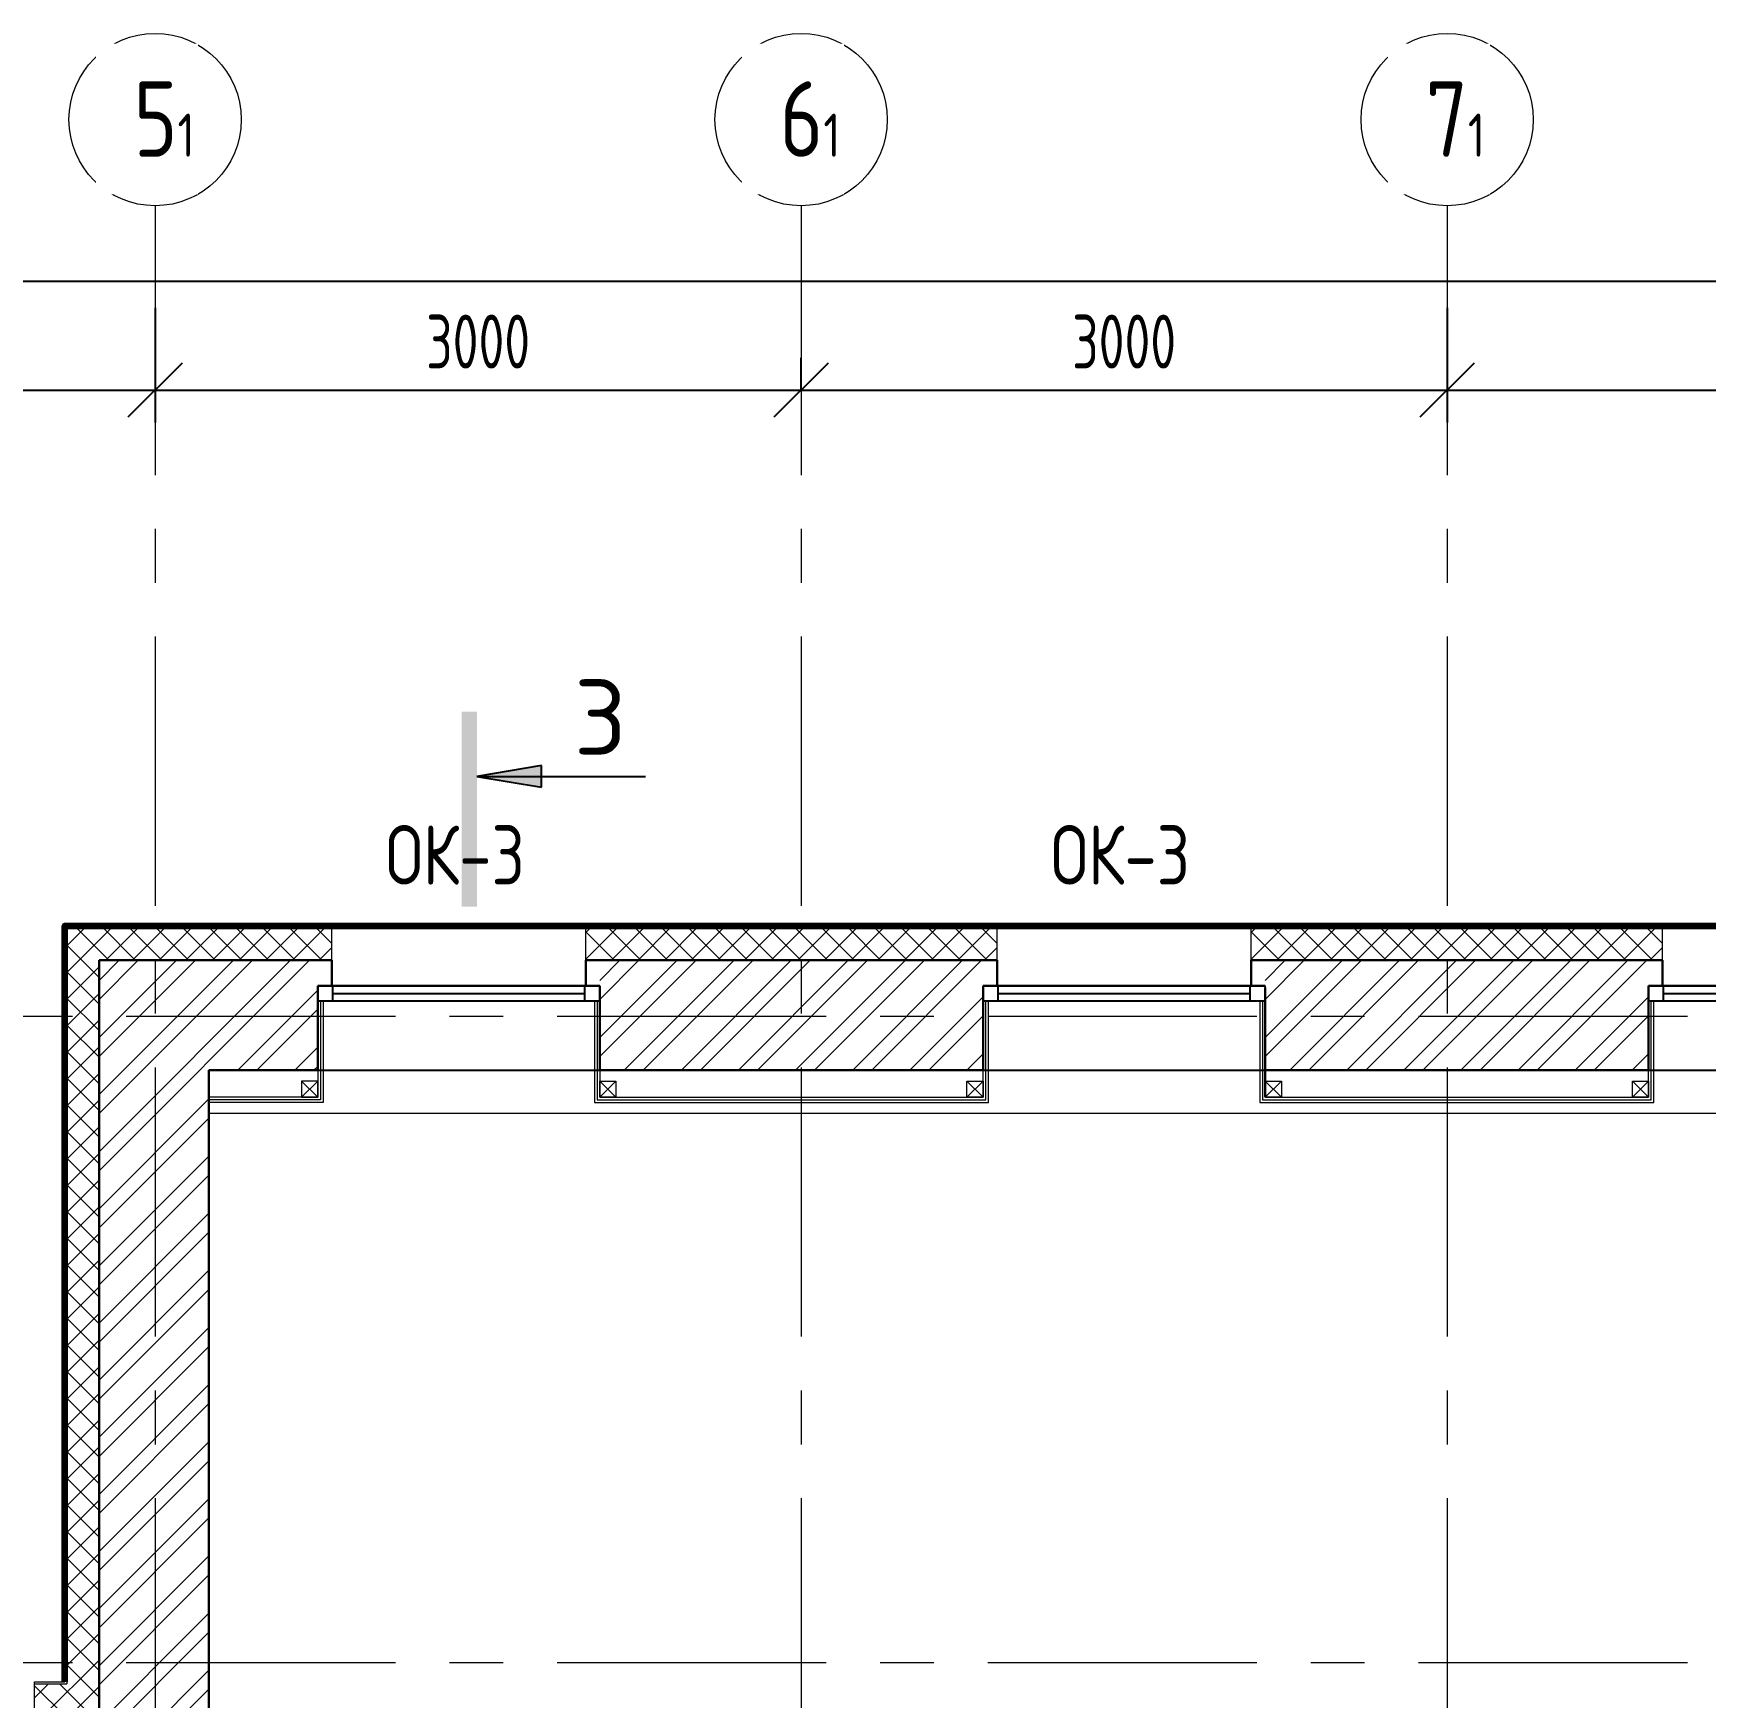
# Model space of a CAD drawing. Header units: millimetres. Extents: x -354900 to 8840672, y 0 to 292181.
# Drawn here: x -71861 to -64096, y 127438 to 135163 of the extents above; entities that cross this region are included whole.
import ezdxf

# ---------------------------------------------------------------- set-up
doc = ezdxf.new("R2010")
doc.units = ezdxf.units.MM
doc.header["$MEASUREMENT"] = 0
doc.linetypes.add('CENTER', pattern=[2, 1.25, -0.25, 0.25, -0.25])
doc.layers.get('0').update_dxf_attribs({"color": 250, "lineweight": 9})
for name, color, linetype, lineweight in [('_0', 250, 'Continuous', 9), ('АР_Навесной фасад', 5, 'Continuous', 5), ('АР_Оси', 193, 'Continuous', 9), ('АР_Оси размеры', 164, 'Continuous', 9), ('АР_Подоконники', 163, 'Continuous', 9), ('АР_Размеры', 175, 'Continuous', 9), ('АР_Разрезы', 175, 'Continuous', 9), ('АР_Сущ Несущая стена', 202, 'Continuous', 30), ('АР_Утеплитель', 250, 'Continuous', 9), ('АР_Штриховка кирпич', 250, 'Continuous', 9), ('Маркировка ОКОН', 7, 'Continuous', 18)]:
    doc.layers.add(name, color=color, linetype=linetype, lineweight=lineweight)
doc.layers.add('АР_новое окно', color=160, linetype='Continuous')
doc.layers.add('Тонкая', color=7, linetype='Continuous')
doc.styles.add('METRO-STYLE', font='isocpeur.ttf', dxfattribs={"width": 0.9, "oblique": 15})
doc.styles.add('PDF ISOCPEUR', font='isocpeur.ttf')
doc.styles.add('ГОСТ 2.304', font='isocpeur.ttf', dxfattribs={"width": 0.7})
doc.dimstyles.new('СПДС', dxfattribs={"dimscale": 100, "dimtxt": 2.5, "dimasz": 2.5, "dimexe": 1.5, "dimexo": 0, "dimgap": 1, "dimtad": 1, "dimdec": 0, "dimrnd": 1, "dimtxsty": 'ГОСТ 2.304', "dimblk": 'OBLIQUE', "dimcen": 2.5, "dimdle": 1.5, "dimadec": 0, "dimazin": 2, "dimtfac": 0.75, "dimtdec": 0, "dimtmove": 1, "dimatfit": 3, "dimfxl": 1, "dimtolj": 1, "dimarcsym": 1})

# ---------------------------------------------------------------- blocks, each defined once
blk = doc.blocks.new('*U81')
at = {"layer": 'АР_новое окно', "lineweight": 20}
for p, q in [((0, 1310), (-70, 1310)), ((0, 0), (-70, 0))]:
    blk.add_line(p, q, dxfattribs=at)
at = {"layer": 'АР_новое окно'}
for p, q in [((-70, 1310), (-70, 0)), ((-70, 0), (-70, 1310)), ((0, 1310), (0, 0)), ((0, 1240), (-70, 1240)), ((-35, 1240), (-35, 70)), ((0, 70), (-70, 70))]:
    blk.add_line(p, q, dxfattribs=at)
blk = doc.blocks.new('_Oblique')
at = {"color": 0, "linetype": 'ByBlock', "lineweight": -2}
blk.add_line((-0.5, -0.5), (0.5, 0.5), dxfattribs=at)
blk = doc.blocks.new('*D183')
at = {"layer": 'АР_Оси размеры', "color": 0, "lineweight": -2, "ltscale": 100, "transparency": 16777216}
for p, q in [((-74295.8, 134095.5), (-74295.8, 133357.8)), ((-71295.8, 133889.8), (-71295.8, 133357.8)), ((-74445.8, 133507.8), (-71145.8, 133507.8))]:
    blk.add_line(p, q, dxfattribs=at)
at = {"layer": 'АР_Оси размеры', "color": 0, "lineweight": -2, "ltscale": 100, "transparency": 16777216, "xscale": 250, "yscale": 250, "zscale": 250, "rotation": 180}
blk.add_blockref('_Oblique', (-74295.8, 133507.8), dxfattribs=at)
at = {"layer": 'АР_Оси размеры', "color": 0, "lineweight": -2, "ltscale": 100, "transparency": 16777216, "xscale": 250, "yscale": 250, "zscale": 250}
blk.add_blockref('_Oblique', (-71295.8, 133507.8), dxfattribs=at)
at = {"layer": 'АР_Оси размеры', "color": 0, "ltscale": 100, "transparency": 16777216, "insert": (-72795.8, 133732.8), "char_height": 250, "attachment_point": 5, "style": 'ГОСТ 2.304'}
blk.add_mtext('\\A1;3000', dxfattribs=at)
blk = doc.blocks.new('*D184')
at = {"layer": 'АР_Оси размеры', "color": 0, "lineweight": -2, "ltscale": 100, "transparency": 16777216}
for p, q in [((-71295.8, 133889.8), (-71295.8, 133357.8)), ((-68295.8, 133507.8), (-68295.8, 133657.8)), ((-71445.8, 133507.8), (-68145.8, 133507.8))]:
    blk.add_line(p, q, dxfattribs=at)
at = {"layer": 'АР_Оси размеры', "color": 0, "lineweight": -2, "ltscale": 100, "transparency": 16777216, "xscale": 250, "yscale": 250, "zscale": 250, "rotation": 180}
blk.add_blockref('_Oblique', (-71295.8, 133507.8), dxfattribs=at)
at = {"layer": 'АР_Оси размеры', "color": 0, "lineweight": -2, "ltscale": 100, "transparency": 16777216, "xscale": 250, "yscale": 250, "zscale": 250}
blk.add_blockref('_Oblique', (-68295.8, 133507.8), dxfattribs=at)
at = {"layer": 'АР_Оси размеры', "color": 0, "ltscale": 100, "transparency": 16777216, "insert": (-69795.8, 133732.8), "char_height": 250, "attachment_point": 5, "style": 'ГОСТ 2.304'}
blk.add_mtext('\\A1;3000', dxfattribs=at)
blk = doc.blocks.new('*D185')
at = {"layer": 'АР_Оси размеры', "color": 0, "lineweight": -2, "ltscale": 100, "transparency": 16777216}
for p, q in [((-65295.8, 133889.8), (-65295.8, 133357.8)), ((-68295.8, 133507.8), (-68295.8, 133657.8)), ((-68445.8, 133507.8), (-65145.8, 133507.8))]:
    blk.add_line(p, q, dxfattribs=at)
at = {"layer": 'АР_Оси размеры', "color": 0, "lineweight": -2, "ltscale": 100, "transparency": 16777216, "xscale": 250, "yscale": 250, "zscale": 250, "rotation": 180}
blk.add_blockref('_Oblique', (-68295.8, 133507.8), dxfattribs=at)
at = {"layer": 'АР_Оси размеры', "color": 0, "lineweight": -2, "ltscale": 100, "transparency": 16777216, "xscale": 250, "yscale": 250, "zscale": 250}
blk.add_blockref('_Oblique', (-65295.8, 133507.8), dxfattribs=at)
at = {"layer": 'АР_Оси размеры', "color": 0, "ltscale": 100, "transparency": 16777216, "insert": (-66795.8, 133732.8), "char_height": 250, "attachment_point": 5, "style": 'ГОСТ 2.304'}
blk.add_mtext('\\A1;3000', dxfattribs=at)
blk = doc.blocks.new('*D186')
at = {"layer": 'АР_Оси размеры', "color": 0, "lineweight": -2, "ltscale": 100, "transparency": 16777216}
for p, q in [((-65295.8, 133889.8), (-65295.8, 133357.8)), ((-62295.8, 133884.1), (-62295.8, 133357.8)), ((-65445.8, 133507.8), (-62145.8, 133507.8))]:
    blk.add_line(p, q, dxfattribs=at)
at = {"layer": 'АР_Оси размеры', "color": 0, "lineweight": -2, "ltscale": 100, "transparency": 16777216, "xscale": 250, "yscale": 250, "zscale": 250, "rotation": 180}
blk.add_blockref('_Oblique', (-65295.8, 133507.8), dxfattribs=at)
at = {"layer": 'АР_Оси размеры', "color": 0, "lineweight": -2, "ltscale": 100, "transparency": 16777216, "xscale": 250, "yscale": 250, "zscale": 250}
blk.add_blockref('_Oblique', (-62295.8, 133507.8), dxfattribs=at)
at = {"layer": 'АР_Оси размеры', "color": 0, "ltscale": 100, "transparency": 16777216, "insert": (-63795.8, 133732.8), "char_height": 250, "attachment_point": 5, "style": 'ГОСТ 2.304'}
blk.add_mtext('\\A1;3000', dxfattribs=at)
blk = doc.blocks.new('*D197')
at = {"layer": 'АР_Оси размеры', "color": 0, "lineweight": -2, "ltscale": 100, "transparency": 16777216}
for p, q in [((-83295.8, 134013.2), (-83295.8, 134163.2)), ((-19785.8, 134013.2), (-19785.8, 134163.2)), ((-83445.8, 134013.2), (-19635.8, 134013.2))]:
    blk.add_line(p, q, dxfattribs=at)
at = {"layer": 'АР_Оси размеры', "color": 0, "lineweight": -2, "ltscale": 100, "transparency": 16777216, "xscale": 250, "yscale": 250, "zscale": 250, "rotation": 180}
blk.add_blockref('_Oblique', (-83295.8, 134013.2), dxfattribs=at)
at = {"layer": 'АР_Оси размеры', "color": 0, "lineweight": -2, "ltscale": 100, "transparency": 16777216, "xscale": 250, "yscale": 250, "zscale": 250}
blk.add_blockref('_Oblique', (-19785.8, 134013.2), dxfattribs=at)
at = {"layer": 'АР_Оси размеры', "color": 0, "ltscale": 100, "transparency": 16777216, "insert": (-51540.8, 134238.2), "char_height": 250, "attachment_point": 5, "style": 'ГОСТ 2.304'}
blk.add_mtext('\\A1;63510', dxfattribs=at)
blk = doc.blocks.new('A$C60573c2e')
at = {"layer": 'АР_Разрезы', "ltscale": 100}
h = blk.add_hatch(color=5, dxfattribs=at)
h.dxf.hatch_style = 1
h.paths.add_polyline_path([(13494.3, 509.4), (13424.3, 509.4), (13424.3, 1413.7), (13494.3, 1413.7)])
h.paths.add_polyline_path([(13794.7, 1063.4), (13494.3, 1113.7), (13794.7, 1113.7)])
h.paths.add_polyline_path([(13794.7, 1113.7), (13494.3, 1113.7), (13794.7, 1163.9)])
at = {"layer": 'АР_Разрезы', "color": 5, "lineweight": 25, "ltscale": 100}
for p, q in [((13794.7, 1163.9), (13494.3, 1113.7)), ((13494.3, 1113.7), (13794.7, 1063.4)), ((13794.7, 1063.4), (13794.7, 1163.9))]:
    blk.add_line(p, q, dxfattribs=at)
at = {"layer": 'АР_Разрезы', "color": 5, "lineweight": 25, "ltscale": 100, "elevation": 0}
blk.add_lwpolyline([(13494.3, 1113.7), (14278, 1113.7)], dxfattribs=at)
at = {"layer": 'АР_Разрезы', "color": 5, "lineweight": 25, "ltscale": 100, "insert": (13944.3, 1213.7), "char_height": 350, "width": 583.333, "attachment_point": 7, "style": 'METRO-STYLE'}
blk.add_mtext('{\\Q0;\\W1;3}', dxfattribs=at)
blk = doc.blocks.new('A$Ce02d65bd')
at = {"ltscale": 100}
for points in [[(0, 0), (0, 75), (75, 75), (75, 0), (0, 0)], [(0, 0), (75, 75)], [(0, 75), (75, 0)]]:
    blk.add_lwpolyline(points, dxfattribs=at)

msp = doc.modelspace()

# ---------------------------------------------------------------- hatches: boundary and pattern name
at = {"layer": 'АР_Утеплитель', "ltscale": 100}
h = msp.add_hatch(dxfattribs=at)
h.set_pattern_fill('ANSI37', color=256, scale=700)
h.set_pattern_definition([(45, (-1048845.73, 166752.83), (-61.871843, 61.871843), []), (135, (-1048845.73, 166752.83), (-61.871843, -61.871843), [])])
h.paths.add_polyline_path([(-70475.8, 130860.7), (-71555.8, 130860.7), (-71555.8, 127350.9), (-71855.8, 127350.9), (-71855.8, 127500.9), (-71705.8, 127500.9), (-71705.8, 131010.7), (-70475.8, 131010.7)])
h = msp.add_hatch(dxfattribs=at)
h.set_pattern_fill('ANSI37', color=256, scale=700)
h.set_pattern_definition([(45, (-1045755.73, 166752.83), (-61.871843, 61.871843), []), (135, (-1045755.73, 166752.83), (-61.871843, -61.871843), [])])
h.paths.add_polyline_path([(-67385.8, 130860.7), (-69295.8, 130860.7), (-69295.8, 131010.7), (-67385.8, 131010.7)])
h = msp.add_hatch(dxfattribs=at)
h.set_pattern_fill('ANSI37', color=256, scale=700)
h.set_pattern_definition([(45, (-1042665.73, 166752.83), (-61.871843, 61.871843), []), (135, (-1042665.73, 166752.83), (-61.871843, -61.871843), [])])
h.paths.add_polyline_path([(-64295.8, 130860.7), (-66205.8, 130860.7), (-66205.8, 131010.7), (-64295.8, 131010.7)])
at = {"layer": 'АР_Штриховка кирпич', "ltscale": 100}
h = msp.add_hatch(dxfattribs=at)
h.set_pattern_fill('ANSI32', color=256, scale=500)
h.set_pattern_definition([(45, (-1069835.4, 167426.86), (-132.58252, 132.58252), []), (45, (-1069747.02, 167426.86), (-132.58252, 132.58252), [])])
h.paths.add_polyline_path([(-70540.8, 130860.7), (-71555.8, 130860.7), (-71555.8, 127350.9), (-71855.8, 127350.9), (-71855.8, 126784), (-71555.8, 126784), (-71555.8, 126660.7), (-71045.8, 126660.7), (-71045.8, 130350.7), (-70540.8, 130350.7)])
h = msp.add_hatch(dxfattribs=at)
h.set_pattern_fill('ANSI32', color=256, scale=500)
h.set_pattern_definition([(45, (-1067510.4, 167426.86), (-132.58252, 132.58252), []), (45, (-1067422.02, 167426.86), (-132.58252, 132.58252), [])])
h.paths.add_polyline_path([(-67450.8, 130860.7), (-69230.8, 130860.7), (-69230.8, 130350.7), (-67450.8, 130350.7)])
h = msp.add_hatch(dxfattribs=at)
h.set_pattern_fill('ANSI32', color=256, scale=500)
h.set_pattern_definition([(45, (-1064420.4, 167426.86), (-132.58252, 132.58252), []), (45, (-1064332.02, 167426.86), (-132.58252, 132.58252), [])])
h.paths.add_polyline_path([(-64360.8, 130860.7), (-66140.8, 130860.7), (-66140.8, 130350.7), (-64360.8, 130350.7)])

# ---------------------------------------------------------------- linework, layer by layer
for points in [[(-69230.8, 130741.8), (-69230.8, 130225), (-67450.8, 130225), (-67450.8, 130602.8)], [(-66140.8, 130741.8), (-66140.8, 130225), (-64360.8, 130225), (-64360.8, 130602.8)], [(-70540.8, 130671.8), (-70540.8, 130225), (-71045.8, 130225)], [(-70515.8, 130671.8), (-70515.8, 130200), (-71045.8, 130200)], [(-70528.3, 130671.8), (-70528.3, 130212.5), (-71045.8, 130212.5)], [(-69255.8, 130671.8), (-69255.8, 130200), (-67425.8, 130200), (-67425.8, 130671.8)], [(-69243.3, 130671.8), (-69243.3, 130212.5), (-67438.3, 130212.5), (-67438.3, 130671.8)], [(-66165.8, 130671.8), (-66165.8, 130200), (-64335.8, 130200), (-64335.8, 130671.8)], [(-66153.3, 130671.8), (-66153.3, 130212.5), (-64348.3, 130212.5), (-64348.3, 130671.8)]]:
    msp.add_lwpolyline(points)
at = {"layer": 'АР_Навесной фасад', "ltscale": 100}
for p, q in [((-71715.8, 131020.7), (-71715.8, 127510.9)), ((-71715.8, 131020.7), (-61875.8, 131020.7)), ((-71705.8, 131010.7), (-71705.8, 127500.9)), ((-71705.8, 131010.7), (-70475.8, 131010.7)), ((-69295.8, 131010.7), (-67385.8, 131010.7)), ((-66205.8, 131010.7), (-64295.8, 131010.7))]:
    msp.add_line(p, q, dxfattribs=at)
at = {"layer": 'АР_Навесной фасад', "color": 18, "ltscale": 100, "true_color": 0x000000}
for points in [[(-70475.8, 130860.7), (-70475.8, 131020.7)], [(-69295.8, 130860.7), (-69295.8, 131020.7)], [(-67385.8, 130860.7), (-67385.8, 131020.7)], [(-66205.8, 130860.7), (-66205.8, 131020.7)], [(-64295.8, 130860.7), (-64295.8, 131020.7)], [(-71855.8, 127510.9), (-71715.8, 127510.9)], [(-71855.8, 127350.9), (-71855.8, 127510.9)], [(-71855.8, 127510.9), (-71715.8, 127510.9)], [(-71855.8, 127350.9), (-71855.8, 127510.9)], [(-71855.8, 127500.9), (-71705.8, 127500.9)], [(-71855.8, 127500.9), (-71705.8, 127500.9)]]:
    msp.add_lwpolyline(points, dxfattribs=at)
at = {"layer": 'АР_новое окно'}
for p, q in [((-70540.8, 130350.7), (-69230.8, 130350.7)), ((-67450.8, 130350.7), (-66140.8, 130350.7)), ((-64360.8, 130350.7), (-63050.8, 130350.7))]:
    msp.add_line(p, q, dxfattribs=at)
at = {"layer": 'АР_Оси', "linetype": 'CENTER', "ltscale": 1000}
for p, q in [((-71295.8, 134363.2), (-71295.8, 78630.8)), ((-68295.8, 134363.2), (-68295.8, 78630.8)), ((-65295.8, 134363.2), (-65295.8, 78630.8)), ((-89429.5, 130600.7), (-6251.1, 130600.7)), ((-89429.5, 127600.7), (-6251.1, 127600.7))]:
    msp.add_line(p, q, dxfattribs=at)
at = {"layer": 'АР_Оси', "ltscale": 0.5}
for centre in [(-71295.8, 134763.2), (-68295.8, 134763.2), (-65295.8, 134763.2)]:
    msp.add_circle(centre, 400, dxfattribs=at)
at = {"layer": 'АР_Подоконники', "ltscale": 100}
msp.add_line((-71045.8, 130150.7), (-62545.8, 130150.7), dxfattribs=at)
at = {"layer": 'АР_Размеры', "color": 3, "lineweight": 200, "ltscale": 100}
msp.add_lwpolyline([(-71715.8, 127510.9), (-71715.8, 131020.7), (-61875.8, 131020.7), (-61875.8, 128020.7), (-53715.8, 128020.7), (-53715.8, 131530.7), (-45375.8, 131530.7), (-45375.8, 128020.7), (-45018.4, 128020.7), (-19365.8, 128020.7), (-19365.8, 118180.7), (-22875.8, 118180.7), (-22875.8, 115050.7), (-52416.4, 115050.7)], dxfattribs=at)
at = {"layer": 'АР_Сущ Несущая стена', "ltscale": 100}
for p, q in [((-71555.8, 130860.7), (-71555.8, 127350.9)), ((-71555.8, 130860.7), (-70475.8, 130860.7)), ((-70475.8, 130741.8), (-70475.8, 130860.7)), ((-69295.8, 130860.7), (-67385.8, 130860.7)), ((-69295.8, 130741.8), (-69295.8, 130860.7)), ((-67385.8, 130741.8), (-67385.8, 130860.7)), ((-66205.8, 130860.7), (-64295.8, 130860.7)), ((-66205.8, 130741.8), (-66205.8, 130860.7)), ((-64295.8, 130741.8), (-64295.8, 130860.7)), ((-70540.8, 130741.8), (-70540.8, 130350.7)), ((-70540.8, 130741.8), (-70475.8, 130741.8)), ((-69295.8, 130741.8), (-69230.8, 130741.8)), ((-69230.8, 130741.8), (-69230.8, 130350.7)), ((-67450.8, 130741.8), (-67450.8, 130350.7)), ((-67450.8, 130741.8), (-67385.8, 130741.8)), ((-66205.8, 130741.8), (-66140.8, 130741.8)), ((-66140.8, 130734.7), (-66140.8, 130225)), ((-64360.8, 130741.8), (-64360.8, 130350.7)), ((-64360.8, 130741.8), (-64295.8, 130741.8)), ((-71045.8, 130350.7), (-71045.8, 126660.7)), ((-71045.8, 130350.7), (-70540.8, 130350.7)), ((-69230.8, 130350.7), (-67450.8, 130350.7)), ((-66140.8, 130350.7), (-64360.8, 130350.7))]:
    msp.add_line(p, q, dxfattribs=at)
at = {"layer": 'АР_Сущ Несущая стена', "lineweight": 15, "ltscale": 100}
for p, q in [((-70540.8, 130741.8), (-69230.8, 130741.8)), ((-67450.8, 130741.8), (-66140.8, 130741.8)), ((-64360.8, 130741.8), (-63050.8, 130741.8))]:
    msp.add_line(p, q, dxfattribs=at)

# ---------------------------------------------------------------- block references
at = {"layer": '_0', "color": 1, "lineweight": -3, "ltscale": 500, "xscale": -1}
msp.add_blockref('A$Ce02d65bd', (-70540.8, 130225), dxfattribs=at)
at = {"layer": '_0', "color": 1, "lineweight": -3, "ltscale": 500}
for p in [(-69230.8, 130225), (-67525.8, 130225), (-66140.8, 130225), (-64435.8, 130225)]:
    msp.add_blockref('A$Ce02d65bd', p, dxfattribs=at)
at = {"layer": 'АР_новое окно', "xscale": -1, "rotation": 90}
for p in [(-69230.8, 130671.8), (-66140.8, 130671.8), (-63050.8, 130671.8)]:
    msp.add_blockref('*U81', p, dxfattribs=at)
at = {"layer": 'Тонкая', "color": 31, "ltscale": 100, "true_color": 0xfecc66}
msp.add_blockref('A$C60573c2e', (-83295.8, 130600.7), dxfattribs=at)

# ---------------------------------------------------------------- texts
at = {"layer": 'Маркировка ОКОН', "lineweight": 0, "char_height": 275.423, "attachment_point": 9, "rotation": 359.99779, "style": 'PDF ISOCPEUR'}
for insert in [(-69578.8, 131211.4), (-66489.6, 131211.3)]:
    msp.add_mtext('{\\W0.8;ОК-3}', dxfattribs=dict(at, insert=insert))

# ---------------------------------------------------------------- dimensions: what is measured, and where the dimension line sits
at = {"layer": 'АР_Оси размеры', "ltscale": 100}
for base, p1, p2, picture, middle in [((-71295.8, 133507.8), (-74295.8, 134095.5), (-71295.8, 133889.8), '*D183', (-72795.8, 133732.8)), ((-68295.8, 133507.8), (-71295.8, 133889.8), (-68295.8, 133507.8), '*D184', (-69795.8, 133732.8)), ((-65295.8, 133507.8), (-68295.8, 133507.8), (-65295.8, 133889.8), '*D185', (-66795.8, 133732.8)), ((-62295.8, 133507.8), (-65295.8, 133889.8), (-62295.8, 133884.1), '*D186', (-63795.8, 133732.8))]:
    dim = msp.add_linear_dim(base=base, p1=p1, p2=p2, dimstyle='СПДС', dxfattribs=at)
    dim.commit()
    dim.dimension.update_dxf_attribs({"geometry": picture, "text_midpoint": middle})

# ---------------------------------------------------------------- next in the draw order: texts
at = {"layer": 'АР_Оси', "char_height": 350, "width": 123.867, "attachment_point": 1, "line_spacing_factor": 1.149209, "style": 'ГОСТ 2.304', "bg_fill": 2}
for s, insert in [('{\\W0.8;5\\H0.57143x;1}', (-71395.6, 134940.9)), ('{\\W0.8;6\\H0.57143x;1}', (-68395.6, 134940.9)), ('{\\W0.8;7\\H0.57143x;1}', (-65395.6, 134940.9))]:
    msp.add_mtext(s, dxfattribs=dict(at, insert=insert))

# ---------------------------------------------------------------- next in the draw order: dimensions: what is measured, and where the dimension line sits
at = {"layer": 'АР_Оси размеры', "ltscale": 100}
dim = msp.add_linear_dim(base=(-19785.8, 134013.2), p1=(-83295.8, 134013.2), p2=(-19785.8, 134013.2), dimstyle='СПДС', dxfattribs=at)
dim.commit()
dim.dimension.update_dxf_attribs({"geometry": '*D197', "text_midpoint": (-51540.8, 134238.2)})

doc.saveas('drawing.dxf')
